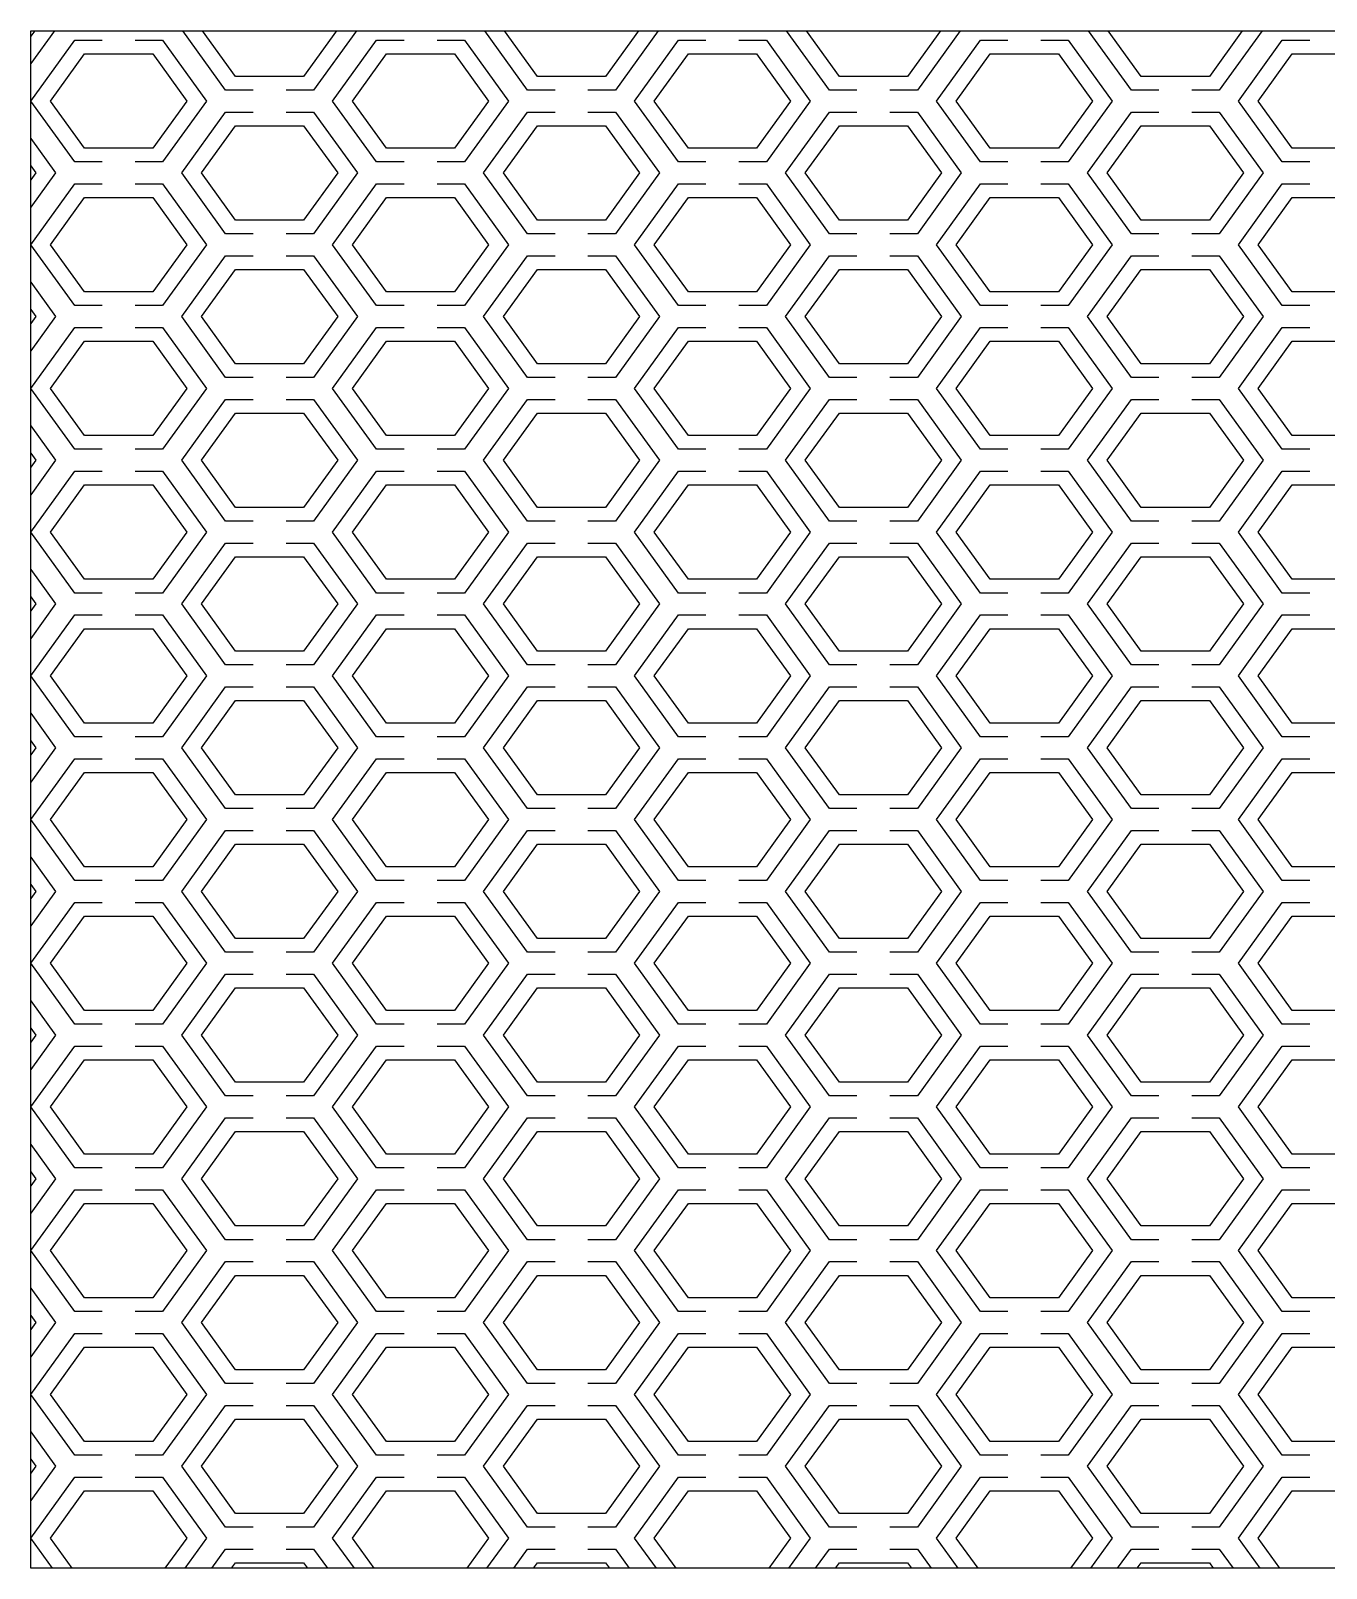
# Model space of a CAD drawing. Header units: millimetres. Extents: x 0 to 120, y 0 to 70.
# Drawn here: x 0 to 59, y 0 to 70 of the extents above; entities that cross this region are included whole.
import ezdxf

# ---------------------------------------------------------------- set-up
doc = ezdxf.new("R2010")
doc.units = ezdxf.units.MM
doc.layers.add('CUT', color=1, linetype='CONTINUOUS')

msp = doc.modelspace()

# ---------------------------------------------------------------- linework, layer by layer
at = {"layer": 'CUT'}
for p, q in [((0.1786, 70), (0, 69.7526)), ((1.0786, 70), (0, 68.5055)), ((0, 63.8474), (0.23, 63.5287)), ((0.23, 63.5287), (0, 63.21)), ((0, 57.3049), (0.23, 56.9862)), ((0.23, 56.9862), (0, 56.6675)), ((0, 50.7623), (0.23, 50.4436)), ((0.23, 50.4436), (0, 50.1249)), ((0, 44.2197), (0.23, 43.901)), ((0.23, 43.901), (0, 43.5823)), ((0, 37.6772), (0.23, 37.3585)), ((0.23, 37.3585), (0, 37.0398)), ((0, 31.1346), (0.23, 30.8159)), ((0.23, 30.8159), (0, 30.4972)), ((0, 24.592), (0.23, 24.2733)), ((0.23, 24.2733), (0, 23.9546)), ((0, 18.0495), (0.23, 17.7308)), ((0.23, 17.7308), (0, 17.4121)), ((0, 11.5069), (0.23, 11.1882)), ((0.23, 11.1882), (0, 10.8695)), ((0, 4.9644), (0.23, 4.6457)), ((0.23, 4.6457), (0, 4.327)), ((7.1, 1.3744), (6.1081, 0)), ((20.84, 1.3744), (19.8481, 0)), ((34.58, 1.3744), (33.5881, 0)), ((48.32, 1.3744), (47.3281, 0))]:
    msp.add_line(p, q, dxfattribs=at)
for points in [[(0, 70), (120, 70), (120, 0), (0, 0), (0, 70)], [(10.12, 67.3), (8.87, 67.3), (6.9214, 70)], [(13.9186, 70), (12.42, 67.9235), (9.32, 67.9235), (7.8214, 70)], [(14.8186, 70), (12.87, 67.3), (11.62, 67.3)], [(23.86, 67.3), (22.61, 67.3), (20.6614, 70)], [(27.6586, 70), (26.16, 67.9235), (23.06, 67.9235), (21.5614, 70)], [(28.5586, 70), (26.61, 67.3), (25.36, 67.3)], [(37.6, 67.3), (36.35, 67.3), (34.4014, 70)], [(41.3986, 70), (39.9, 67.9235), (36.8, 67.9235), (35.3014, 70)], [(42.2986, 70), (40.35, 67.3), (39.1, 67.3)], [(51.34, 67.3), (50.09, 67.3), (48.1414, 70)], [(55.1386, 70), (53.64, 67.9235), (50.54, 67.9235), (49.0414, 70)], [(56.0386, 70), (54.09, 67.3), (52.84, 67.3)], [(3.25, 64.0287), (2, 64.0287), (0, 66.8), (2, 69.5713), (3.25, 69.5713)], [(4.75, 69.5713), (6, 69.5713), (8, 66.8), (6, 64.0287), (4.75, 64.0287)], [(16.99, 64.0287), (15.74, 64.0287), (13.74, 66.8), (15.74, 69.5713), (16.99, 69.5713)], [(18.49, 69.5713), (19.74, 69.5713), (21.74, 66.8), (19.74, 64.0287), (18.49, 64.0287)], [(30.73, 64.0287), (29.48, 64.0287), (27.48, 66.8), (29.48, 69.5713), (30.73, 69.5713)], [(32.23, 69.5713), (33.48, 69.5713), (35.48, 66.8), (33.48, 64.0287), (32.23, 64.0287)], [(44.47, 64.0287), (43.22, 64.0287), (41.22, 66.8), (43.22, 69.5713), (44.47, 69.5713)], [(45.97, 69.5713), (47.22, 69.5713), (49.22, 66.8), (47.22, 64.0287), (45.97, 64.0287)], [(58.21, 64.0287), (56.96, 64.0287), (54.96, 66.8), (56.96, 69.5713), (58.21, 69.5713)], [(7.1, 66.8), (5.55, 64.6523), (2.45, 64.6523), (0.9, 66.8), (2.45, 68.9477), (5.55, 68.9477), (7.1, 66.8)], [(20.84, 66.8), (19.29, 64.6523), (16.19, 64.6523), (14.64, 66.8), (16.19, 68.9477), (19.29, 68.9477), (20.84, 66.8)], [(34.58, 66.8), (33.03, 64.6523), (29.93, 64.6523), (28.38, 66.8), (29.93, 68.9477), (33.03, 68.9477), (34.58, 66.8)], [(48.32, 66.8), (46.77, 64.6523), (43.67, 64.6523), (42.12, 66.8), (43.67, 68.9477), (46.77, 68.9477), (48.32, 66.8)], [(62.06, 66.8), (60.51, 64.6523), (57.41, 64.6523), (55.86, 66.8), (57.41, 68.9477), (60.51, 68.9477), (62.06, 66.8)], [(10.12, 60.7574), (8.87, 60.7574), (6.87, 63.5287), (8.87, 66.3), (10.12, 66.3)], [(11.62, 66.3), (12.87, 66.3), (14.87, 63.5287), (12.87, 60.7574), (11.62, 60.7574)], [(23.86, 60.7574), (22.61, 60.7574), (20.61, 63.5287), (22.61, 66.3), (23.86, 66.3)], [(25.36, 66.3), (26.61, 66.3), (28.61, 63.5287), (26.61, 60.7574), (25.36, 60.7574)], [(37.6, 60.7574), (36.35, 60.7574), (34.35, 63.5287), (36.35, 66.3), (37.6, 66.3)], [(39.1, 66.3), (40.35, 66.3), (42.35, 63.5287), (40.35, 60.7574), (39.1, 60.7574)], [(51.34, 60.7574), (50.09, 60.7574), (48.09, 63.5287), (50.09, 66.3), (51.34, 66.3)], [(52.84, 66.3), (54.09, 66.3), (56.09, 63.5287), (54.09, 60.7574), (52.84, 60.7574)], [(13.97, 63.5287), (12.42, 61.381), (9.32, 61.381), (7.77, 63.5287), (9.32, 65.6765), (12.42, 65.6765), (13.97, 63.5287)], [(27.71, 63.5287), (26.16, 61.381), (23.06, 61.381), (21.51, 63.5287), (23.06, 65.6765), (26.16, 65.6765), (27.71, 63.5287)], [(41.45, 63.5287), (39.9, 61.381), (36.8, 61.381), (35.25, 63.5287), (36.8, 65.6765), (39.9, 65.6765), (41.45, 63.5287)], [(55.19, 63.5287), (53.64, 61.381), (50.54, 61.381), (48.99, 63.5287), (50.54, 65.6765), (53.64, 65.6765), (55.19, 63.5287)], [(0, 65.0945), (1.13, 63.5287), (0, 61.9629)], [(3.25, 57.4862), (2, 57.4862), (0, 60.2574), (2, 63.0287), (3.25, 63.0287)], [(4.75, 63.0287), (6, 63.0287), (8, 60.2574), (6, 57.4862), (4.75, 57.4862)], [(16.99, 57.4862), (15.74, 57.4862), (13.74, 60.2574), (15.74, 63.0287), (16.99, 63.0287)], [(18.49, 63.0287), (19.74, 63.0287), (21.74, 60.2574), (19.74, 57.4862), (18.49, 57.4862)], [(30.73, 57.4862), (29.48, 57.4862), (27.48, 60.2574), (29.48, 63.0287), (30.73, 63.0287)], [(32.23, 63.0287), (33.48, 63.0287), (35.48, 60.2574), (33.48, 57.4862), (32.23, 57.4862)], [(44.47, 57.4862), (43.22, 57.4862), (41.22, 60.2574), (43.22, 63.0287), (44.47, 63.0287)], [(45.97, 63.0287), (47.22, 63.0287), (49.22, 60.2574), (47.22, 57.4862), (45.97, 57.4862)], [(58.21, 57.4862), (56.96, 57.4862), (54.96, 60.2574), (56.96, 63.0287), (58.21, 63.0287)], [(7.1, 60.2574), (5.55, 58.1097), (2.45, 58.1097), (0.9, 60.2574), (2.45, 62.4052), (5.55, 62.4052), (7.1, 60.2574)], [(20.84, 60.2574), (19.29, 58.1097), (16.19, 58.1097), (14.64, 60.2574), (16.19, 62.4052), (19.29, 62.4052), (20.84, 60.2574)], [(34.58, 60.2574), (33.03, 58.1097), (29.93, 58.1097), (28.38, 60.2574), (29.93, 62.4052), (33.03, 62.4052), (34.58, 60.2574)], [(48.32, 60.2574), (46.77, 58.1097), (43.67, 58.1097), (42.12, 60.2574), (43.67, 62.4052), (46.77, 62.4052), (48.32, 60.2574)], [(62.06, 60.2574), (60.51, 58.1097), (57.41, 58.1097), (55.86, 60.2574), (57.41, 62.4052), (60.51, 62.4052), (62.06, 60.2574)], [(10.12, 54.2149), (8.87, 54.2149), (6.87, 56.9862), (8.87, 59.7574), (10.12, 59.7574)], [(11.62, 59.7574), (12.87, 59.7574), (14.87, 56.9862), (12.87, 54.2149), (11.62, 54.2149)], [(23.86, 54.2149), (22.61, 54.2149), (20.61, 56.9862), (22.61, 59.7574), (23.86, 59.7574)], [(25.36, 59.7574), (26.61, 59.7574), (28.61, 56.9862), (26.61, 54.2149), (25.36, 54.2149)], [(37.6, 54.2149), (36.35, 54.2149), (34.35, 56.9862), (36.35, 59.7574), (37.6, 59.7574)], [(39.1, 59.7574), (40.35, 59.7574), (42.35, 56.9862), (40.35, 54.2149), (39.1, 54.2149)], [(51.34, 54.2149), (50.09, 54.2149), (48.09, 56.9862), (50.09, 59.7574), (51.34, 59.7574)], [(52.84, 59.7574), (54.09, 59.7574), (56.09, 56.9862), (54.09, 54.2149), (52.84, 54.2149)], [(13.97, 56.9862), (12.42, 54.8384), (9.32, 54.8384), (7.77, 56.9862), (9.32, 59.1339), (12.42, 59.1339), (13.97, 56.9862)], [(27.71, 56.9862), (26.16, 54.8384), (23.06, 54.8384), (21.51, 56.9862), (23.06, 59.1339), (26.16, 59.1339), (27.71, 56.9862)], [(41.45, 56.9862), (39.9, 54.8384), (36.8, 54.8384), (35.25, 56.9862), (36.8, 59.1339), (39.9, 59.1339), (41.45, 56.9862)], [(55.19, 56.9862), (53.64, 54.8384), (50.54, 54.8384), (48.99, 56.9862), (50.54, 59.1339), (53.64, 59.1339), (55.19, 56.9862)], [(0, 58.5519), (1.13, 56.9862), (0, 55.4204)], [(3.25, 50.9436), (2, 50.9436), (0, 53.7149), (2, 56.4862), (3.25, 56.4862)], [(4.75, 56.4862), (6, 56.4862), (8, 53.7149), (6, 50.9436), (4.75, 50.9436)], [(16.99, 50.9436), (15.74, 50.9436), (13.74, 53.7149), (15.74, 56.4862), (16.99, 56.4862)], [(18.49, 56.4862), (19.74, 56.4862), (21.74, 53.7149), (19.74, 50.9436), (18.49, 50.9436)], [(30.73, 50.9436), (29.48, 50.9436), (27.48, 53.7149), (29.48, 56.4862), (30.73, 56.4862)], [(32.23, 56.4862), (33.48, 56.4862), (35.48, 53.7149), (33.48, 50.9436), (32.23, 50.9436)], [(44.47, 50.9436), (43.22, 50.9436), (41.22, 53.7149), (43.22, 56.4862), (44.47, 56.4862)], [(45.97, 56.4862), (47.22, 56.4862), (49.22, 53.7149), (47.22, 50.9436), (45.97, 50.9436)], [(58.21, 50.9436), (56.96, 50.9436), (54.96, 53.7149), (56.96, 56.4862), (58.21, 56.4862)], [(7.1, 53.7149), (5.55, 51.5671), (2.45, 51.5671), (0.9, 53.7149), (2.45, 55.8626), (5.55, 55.8626), (7.1, 53.7149)], [(20.84, 53.7149), (19.29, 51.5671), (16.19, 51.5671), (14.64, 53.7149), (16.19, 55.8626), (19.29, 55.8626), (20.84, 53.7149)], [(34.58, 53.7149), (33.03, 51.5671), (29.93, 51.5671), (28.38, 53.7149), (29.93, 55.8626), (33.03, 55.8626), (34.58, 53.7149)], [(48.32, 53.7149), (46.77, 51.5671), (43.67, 51.5671), (42.12, 53.7149), (43.67, 55.8626), (46.77, 55.8626), (48.32, 53.7149)], [(62.06, 53.7149), (60.51, 51.5671), (57.41, 51.5671), (55.86, 53.7149), (57.41, 55.8626), (60.51, 55.8626), (62.06, 53.7149)], [(10.12, 47.6723), (8.87, 47.6723), (6.87, 50.4436), (8.87, 53.2149), (10.12, 53.2149)], [(11.62, 53.2149), (12.87, 53.2149), (14.87, 50.4436), (12.87, 47.6723), (11.62, 47.6723)], [(23.86, 47.6723), (22.61, 47.6723), (20.61, 50.4436), (22.61, 53.2149), (23.86, 53.2149)], [(25.36, 53.2149), (26.61, 53.2149), (28.61, 50.4436), (26.61, 47.6723), (25.36, 47.6723)], [(37.6, 47.6723), (36.35, 47.6723), (34.35, 50.4436), (36.35, 53.2149), (37.6, 53.2149)], [(39.1, 53.2149), (40.35, 53.2149), (42.35, 50.4436), (40.35, 47.6723), (39.1, 47.6723)], [(51.34, 47.6723), (50.09, 47.6723), (48.09, 50.4436), (50.09, 53.2149), (51.34, 53.2149)], [(52.84, 53.2149), (54.09, 53.2149), (56.09, 50.4436), (54.09, 47.6723), (52.84, 47.6723)], [(13.97, 50.4436), (12.42, 48.2959), (9.32, 48.2959), (7.77, 50.4436), (9.32, 52.5913), (12.42, 52.5913), (13.97, 50.4436)], [(27.71, 50.4436), (26.16, 48.2959), (23.06, 48.2959), (21.51, 50.4436), (23.06, 52.5913), (26.16, 52.5913), (27.71, 50.4436)], [(41.45, 50.4436), (39.9, 48.2959), (36.8, 48.2959), (35.25, 50.4436), (36.8, 52.5913), (39.9, 52.5913), (41.45, 50.4436)], [(55.19, 50.4436), (53.64, 48.2959), (50.54, 48.2959), (48.99, 50.4436), (50.54, 52.5913), (53.64, 52.5913), (55.19, 50.4436)], [(0, 52.0094), (1.13, 50.4436), (0, 48.8778)], [(3.25, 44.401), (2, 44.401), (0, 47.1723), (2, 49.9436), (3.25, 49.9436)], [(4.75, 49.9436), (6, 49.9436), (8, 47.1723), (6, 44.401), (4.75, 44.401)], [(16.99, 44.401), (15.74, 44.401), (13.74, 47.1723), (15.74, 49.9436), (16.99, 49.9436)], [(18.49, 49.9436), (19.74, 49.9436), (21.74, 47.1723), (19.74, 44.401), (18.49, 44.401)], [(30.73, 44.401), (29.48, 44.401), (27.48, 47.1723), (29.48, 49.9436), (30.73, 49.9436)], [(32.23, 49.9436), (33.48, 49.9436), (35.48, 47.1723), (33.48, 44.401), (32.23, 44.401)], [(44.47, 44.401), (43.22, 44.401), (41.22, 47.1723), (43.22, 49.9436), (44.47, 49.9436)], [(45.97, 49.9436), (47.22, 49.9436), (49.22, 47.1723), (47.22, 44.401), (45.97, 44.401)], [(58.21, 44.401), (56.96, 44.401), (54.96, 47.1723), (56.96, 49.9436), (58.21, 49.9436)], [(7.1, 47.1723), (5.55, 45.0246), (2.45, 45.0246), (0.9, 47.1723), (2.45, 49.3201), (5.55, 49.3201), (7.1, 47.1723)], [(20.84, 47.1723), (19.29, 45.0246), (16.19, 45.0246), (14.64, 47.1723), (16.19, 49.3201), (19.29, 49.3201), (20.84, 47.1723)], [(34.58, 47.1723), (33.03, 45.0246), (29.93, 45.0246), (28.38, 47.1723), (29.93, 49.3201), (33.03, 49.3201), (34.58, 47.1723)], [(48.32, 47.1723), (46.77, 45.0246), (43.67, 45.0246), (42.12, 47.1723), (43.67, 49.3201), (46.77, 49.3201), (48.32, 47.1723)], [(62.06, 47.1723), (60.51, 45.0246), (57.41, 45.0246), (55.86, 47.1723), (57.41, 49.3201), (60.51, 49.3201), (62.06, 47.1723)], [(10.12, 41.1297), (8.87, 41.1297), (6.87, 43.901), (8.87, 46.6723), (10.12, 46.6723)], [(11.62, 46.6723), (12.87, 46.6723), (14.87, 43.901), (12.87, 41.1297), (11.62, 41.1297)], [(23.86, 41.1297), (22.61, 41.1297), (20.61, 43.901), (22.61, 46.6723), (23.86, 46.6723)], [(25.36, 46.6723), (26.61, 46.6723), (28.61, 43.901), (26.61, 41.1297), (25.36, 41.1297)], [(37.6, 41.1297), (36.35, 41.1297), (34.35, 43.901), (36.35, 46.6723), (37.6, 46.6723)], [(39.1, 46.6723), (40.35, 46.6723), (42.35, 43.901), (40.35, 41.1297), (39.1, 41.1297)], [(51.34, 41.1297), (50.09, 41.1297), (48.09, 43.901), (50.09, 46.6723), (51.34, 46.6723)], [(52.84, 46.6723), (54.09, 46.6723), (56.09, 43.901), (54.09, 41.1297), (52.84, 41.1297)], [(13.97, 43.901), (12.42, 41.7533), (9.32, 41.7533), (7.77, 43.901), (9.32, 46.0488), (12.42, 46.0488), (13.97, 43.901)], [(27.71, 43.901), (26.16, 41.7533), (23.06, 41.7533), (21.51, 43.901), (23.06, 46.0488), (26.16, 46.0488), (27.71, 43.901)], [(41.45, 43.901), (39.9, 41.7533), (36.8, 41.7533), (35.25, 43.901), (36.8, 46.0488), (39.9, 46.0488), (41.45, 43.901)], [(55.19, 43.901), (53.64, 41.7533), (50.54, 41.7533), (48.99, 43.901), (50.54, 46.0488), (53.64, 46.0488), (55.19, 43.901)], [(0, 45.4668), (1.13, 43.901), (0, 42.3353)], [(3.25, 37.8585), (2, 37.8585), (0, 40.6297), (2, 43.401), (3.25, 43.401)], [(4.75, 43.401), (6, 43.401), (8, 40.6297), (6, 37.8585), (4.75, 37.8585)], [(16.99, 37.8585), (15.74, 37.8585), (13.74, 40.6297), (15.74, 43.401), (16.99, 43.401)], [(18.49, 43.401), (19.74, 43.401), (21.74, 40.6297), (19.74, 37.8585), (18.49, 37.8585)], [(30.73, 37.8585), (29.48, 37.8585), (27.48, 40.6297), (29.48, 43.401), (30.73, 43.401)], [(32.23, 43.401), (33.48, 43.401), (35.48, 40.6297), (33.48, 37.8585), (32.23, 37.8585)], [(44.47, 37.8585), (43.22, 37.8585), (41.22, 40.6297), (43.22, 43.401), (44.47, 43.401)], [(45.97, 43.401), (47.22, 43.401), (49.22, 40.6297), (47.22, 37.8585), (45.97, 37.8585)], [(58.21, 37.8585), (56.96, 37.8585), (54.96, 40.6297), (56.96, 43.401), (58.21, 43.401)], [(7.1, 40.6297), (5.55, 38.482), (2.45, 38.482), (0.9, 40.6297), (2.45, 42.7775), (5.55, 42.7775), (7.1, 40.6297)], [(20.84, 40.6297), (19.29, 38.482), (16.19, 38.482), (14.64, 40.6297), (16.19, 42.7775), (19.29, 42.7775), (20.84, 40.6297)], [(34.58, 40.6297), (33.03, 38.482), (29.93, 38.482), (28.38, 40.6297), (29.93, 42.7775), (33.03, 42.7775), (34.58, 40.6297)], [(48.32, 40.6297), (46.77, 38.482), (43.67, 38.482), (42.12, 40.6297), (43.67, 42.7775), (46.77, 42.7775), (48.32, 40.6297)], [(62.06, 40.6297), (60.51, 38.482), (57.41, 38.482), (55.86, 40.6297), (57.41, 42.7775), (60.51, 42.7775), (62.06, 40.6297)], [(10.12, 34.5872), (8.87, 34.5872), (6.87, 37.3585), (8.87, 40.1297), (10.12, 40.1297)], [(11.62, 40.1297), (12.87, 40.1297), (14.87, 37.3585), (12.87, 34.5872), (11.62, 34.5872)], [(23.86, 34.5872), (22.61, 34.5872), (20.61, 37.3585), (22.61, 40.1297), (23.86, 40.1297)], [(25.36, 40.1297), (26.61, 40.1297), (28.61, 37.3585), (26.61, 34.5872), (25.36, 34.5872)], [(37.6, 34.5872), (36.35, 34.5872), (34.35, 37.3585), (36.35, 40.1297), (37.6, 40.1297)], [(39.1, 40.1297), (40.35, 40.1297), (42.35, 37.3585), (40.35, 34.5872), (39.1, 34.5872)], [(51.34, 34.5872), (50.09, 34.5872), (48.09, 37.3585), (50.09, 40.1297), (51.34, 40.1297)], [(52.84, 40.1297), (54.09, 40.1297), (56.09, 37.3585), (54.09, 34.5872), (52.84, 34.5872)], [(13.97, 37.3585), (12.42, 35.2107), (9.32, 35.2107), (7.77, 37.3585), (9.32, 39.5062), (12.42, 39.5062), (13.97, 37.3585)], [(27.71, 37.3585), (26.16, 35.2107), (23.06, 35.2107), (21.51, 37.3585), (23.06, 39.5062), (26.16, 39.5062), (27.71, 37.3585)], [(41.45, 37.3585), (39.9, 35.2107), (36.8, 35.2107), (35.25, 37.3585), (36.8, 39.5062), (39.9, 39.5062), (41.45, 37.3585)], [(55.19, 37.3585), (53.64, 35.2107), (50.54, 35.2107), (48.99, 37.3585), (50.54, 39.5062), (53.64, 39.5062), (55.19, 37.3585)], [(0, 38.9242), (1.13, 37.3585), (0, 35.7927)], [(3.25, 31.3159), (2, 31.3159), (0, 34.0872), (2, 36.8585), (3.25, 36.8585)], [(4.75, 36.8585), (6, 36.8585), (8, 34.0872), (6, 31.3159), (4.75, 31.3159)], [(16.99, 31.3159), (15.74, 31.3159), (13.74, 34.0872), (15.74, 36.8585), (16.99, 36.8585)], [(18.49, 36.8585), (19.74, 36.8585), (21.74, 34.0872), (19.74, 31.3159), (18.49, 31.3159)], [(30.73, 31.3159), (29.48, 31.3159), (27.48, 34.0872), (29.48, 36.8585), (30.73, 36.8585)], [(32.23, 36.8585), (33.48, 36.8585), (35.48, 34.0872), (33.48, 31.3159), (32.23, 31.3159)], [(44.47, 31.3159), (43.22, 31.3159), (41.22, 34.0872), (43.22, 36.8585), (44.47, 36.8585)], [(45.97, 36.8585), (47.22, 36.8585), (49.22, 34.0872), (47.22, 31.3159), (45.97, 31.3159)], [(58.21, 31.3159), (56.96, 31.3159), (54.96, 34.0872), (56.96, 36.8585), (58.21, 36.8585)], [(7.1, 34.0872), (5.55, 31.9394), (2.45, 31.9394), (0.9, 34.0872), (2.45, 36.2349), (5.55, 36.2349), (7.1, 34.0872)], [(20.84, 34.0872), (19.29, 31.9394), (16.19, 31.9394), (14.64, 34.0872), (16.19, 36.2349), (19.29, 36.2349), (20.84, 34.0872)], [(34.58, 34.0872), (33.03, 31.9394), (29.93, 31.9394), (28.38, 34.0872), (29.93, 36.2349), (33.03, 36.2349), (34.58, 34.0872)], [(48.32, 34.0872), (46.77, 31.9394), (43.67, 31.9394), (42.12, 34.0872), (43.67, 36.2349), (46.77, 36.2349), (48.32, 34.0872)], [(62.06, 34.0872), (60.51, 31.9394), (57.41, 31.9394), (55.86, 34.0872), (57.41, 36.2349), (60.51, 36.2349), (62.06, 34.0872)], [(10.12, 28.0446), (8.87, 28.0446), (6.87, 30.8159), (8.87, 33.5872), (10.12, 33.5872)], [(13.97, 30.8159), (12.42, 28.6682), (9.32, 28.6682), (7.77, 30.8159), (9.32, 32.9636), (12.42, 32.9636), (13.97, 30.8159)], [(11.62, 33.5872), (12.87, 33.5872), (14.87, 30.8159), (12.87, 28.0446), (11.62, 28.0446)], [(23.86, 28.0446), (22.61, 28.0446), (20.61, 30.8159), (22.61, 33.5872), (23.86, 33.5872)], [(27.71, 30.8159), (26.16, 28.6682), (23.06, 28.6682), (21.51, 30.8159), (23.06, 32.9636), (26.16, 32.9636), (27.71, 30.8159)], [(25.36, 33.5872), (26.61, 33.5872), (28.61, 30.8159), (26.61, 28.0446), (25.36, 28.0446)], [(37.6, 28.0446), (36.35, 28.0446), (34.35, 30.8159), (36.35, 33.5872), (37.6, 33.5872)], [(41.45, 30.8159), (39.9, 28.6682), (36.8, 28.6682), (35.25, 30.8159), (36.8, 32.9636), (39.9, 32.9636), (41.45, 30.8159)], [(39.1, 33.5872), (40.35, 33.5872), (42.35, 30.8159), (40.35, 28.0446), (39.1, 28.0446)], [(51.34, 28.0446), (50.09, 28.0446), (48.09, 30.8159), (50.09, 33.5872), (51.34, 33.5872)], [(55.19, 30.8159), (53.64, 28.6682), (50.54, 28.6682), (48.99, 30.8159), (50.54, 32.9636), (53.64, 32.9636), (55.19, 30.8159)], [(52.84, 33.5872), (54.09, 33.5872), (56.09, 30.8159), (54.09, 28.0446), (52.84, 28.0446)], [(0, 32.3817), (1.13, 30.8159), (0, 29.2501)], [(3.25, 24.7733), (2, 24.7733), (0, 27.5446), (2, 30.3159), (3.25, 30.3159)], [(4.75, 30.3159), (6, 30.3159), (8, 27.5446), (6, 24.7733), (4.75, 24.7733)], [(16.99, 24.7733), (15.74, 24.7733), (13.74, 27.5446), (15.74, 30.3159), (16.99, 30.3159)], [(18.49, 30.3159), (19.74, 30.3159), (21.74, 27.5446), (19.74, 24.7733), (18.49, 24.7733)], [(30.73, 24.7733), (29.48, 24.7733), (27.48, 27.5446), (29.48, 30.3159), (30.73, 30.3159)], [(32.23, 30.3159), (33.48, 30.3159), (35.48, 27.5446), (33.48, 24.7733), (32.23, 24.7733)], [(44.47, 24.7733), (43.22, 24.7733), (41.22, 27.5446), (43.22, 30.3159), (44.47, 30.3159)], [(45.97, 30.3159), (47.22, 30.3159), (49.22, 27.5446), (47.22, 24.7733), (45.97, 24.7733)], [(58.21, 24.7733), (56.96, 24.7733), (54.96, 27.5446), (56.96, 30.3159), (58.21, 30.3159)], [(7.1, 27.5446), (5.55, 25.3969), (2.45, 25.3969), (0.9, 27.5446), (2.45, 29.6924), (5.55, 29.6924), (7.1, 27.5446)], [(20.84, 27.5446), (19.29, 25.3969), (16.19, 25.3969), (14.64, 27.5446), (16.19, 29.6924), (19.29, 29.6924), (20.84, 27.5446)], [(34.58, 27.5446), (33.03, 25.3969), (29.93, 25.3969), (28.38, 27.5446), (29.93, 29.6924), (33.03, 29.6924), (34.58, 27.5446)], [(48.32, 27.5446), (46.77, 25.3969), (43.67, 25.3969), (42.12, 27.5446), (43.67, 29.6924), (46.77, 29.6924), (48.32, 27.5446)], [(62.06, 27.5446), (60.51, 25.3969), (57.41, 25.3969), (55.86, 27.5446), (57.41, 29.6924), (60.51, 29.6924), (62.06, 27.5446)], [(10.12, 21.5021), (8.87, 21.5021), (6.87, 24.2733), (8.87, 27.0446), (10.12, 27.0446)], [(11.62, 27.0446), (12.87, 27.0446), (14.87, 24.2733), (12.87, 21.5021), (11.62, 21.5021)], [(23.86, 21.5021), (22.61, 21.5021), (20.61, 24.2733), (22.61, 27.0446), (23.86, 27.0446)], [(25.36, 27.0446), (26.61, 27.0446), (28.61, 24.2733), (26.61, 21.5021), (25.36, 21.5021)], [(37.6, 21.5021), (36.35, 21.5021), (34.35, 24.2733), (36.35, 27.0446), (37.6, 27.0446)], [(39.1, 27.0446), (40.35, 27.0446), (42.35, 24.2733), (40.35, 21.5021), (39.1, 21.5021)], [(51.34, 21.5021), (50.09, 21.5021), (48.09, 24.2733), (50.09, 27.0446), (51.34, 27.0446)], [(52.84, 27.0446), (54.09, 27.0446), (56.09, 24.2733), (54.09, 21.5021), (52.84, 21.5021)], [(13.97, 24.2733), (12.42, 22.1256), (9.32, 22.1256), (7.77, 24.2733), (9.32, 26.4211), (12.42, 26.4211), (13.97, 24.2733)], [(27.71, 24.2733), (26.16, 22.1256), (23.06, 22.1256), (21.51, 24.2733), (23.06, 26.4211), (26.16, 26.4211), (27.71, 24.2733)], [(41.45, 24.2733), (39.9, 22.1256), (36.8, 22.1256), (35.25, 24.2733), (36.8, 26.4211), (39.9, 26.4211), (41.45, 24.2733)], [(55.19, 24.2733), (53.64, 22.1256), (50.54, 22.1256), (48.99, 24.2733), (50.54, 26.4211), (53.64, 26.4211), (55.19, 24.2733)], [(0, 25.8391), (1.13, 24.2733), (0, 22.7076)], [(3.25, 18.2308), (2, 18.2308), (0, 21.0021), (2, 23.7733), (3.25, 23.7733)], [(7.1, 21.0021), (5.55, 18.8543), (2.45, 18.8543), (0.9, 21.0021), (2.45, 23.1498), (5.55, 23.1498), (7.1, 21.0021)], [(4.75, 23.7733), (6, 23.7733), (8, 21.0021), (6, 18.2308), (4.75, 18.2308)], [(16.99, 18.2308), (15.74, 18.2308), (13.74, 21.0021), (15.74, 23.7733), (16.99, 23.7733)], [(20.84, 21.0021), (19.29, 18.8543), (16.19, 18.8543), (14.64, 21.0021), (16.19, 23.1498), (19.29, 23.1498), (20.84, 21.0021)], [(18.49, 23.7733), (19.74, 23.7733), (21.74, 21.0021), (19.74, 18.2308), (18.49, 18.2308)], [(30.73, 18.2308), (29.48, 18.2308), (27.48, 21.0021), (29.48, 23.7733), (30.73, 23.7733)], [(34.58, 21.0021), (33.03, 18.8543), (29.93, 18.8543), (28.38, 21.0021), (29.93, 23.1498), (33.03, 23.1498), (34.58, 21.0021)], [(32.23, 23.7733), (33.48, 23.7733), (35.48, 21.0021), (33.48, 18.2308), (32.23, 18.2308)], [(44.47, 18.2308), (43.22, 18.2308), (41.22, 21.0021), (43.22, 23.7733), (44.47, 23.7733)], [(48.32, 21.0021), (46.77, 18.8543), (43.67, 18.8543), (42.12, 21.0021), (43.67, 23.1498), (46.77, 23.1498), (48.32, 21.0021)], [(45.97, 23.7733), (47.22, 23.7733), (49.22, 21.0021), (47.22, 18.2308), (45.97, 18.2308)], [(58.21, 18.2308), (56.96, 18.2308), (54.96, 21.0021), (56.96, 23.7733), (58.21, 23.7733)], [(62.06, 21.0021), (60.51, 18.8543), (57.41, 18.8543), (55.86, 21.0021), (57.41, 23.1498), (60.51, 23.1498), (62.06, 21.0021)], [(10.12, 14.9595), (8.87, 14.9595), (6.87, 17.7308), (8.87, 20.5021), (10.12, 20.5021)], [(11.62, 20.5021), (12.87, 20.5021), (14.87, 17.7308), (12.87, 14.9595), (11.62, 14.9595)], [(23.86, 14.9595), (22.61, 14.9595), (20.61, 17.7308), (22.61, 20.5021), (23.86, 20.5021)], [(25.36, 20.5021), (26.61, 20.5021), (28.61, 17.7308), (26.61, 14.9595), (25.36, 14.9595)], [(37.6, 14.9595), (36.35, 14.9595), (34.35, 17.7308), (36.35, 20.5021), (37.6, 20.5021)], [(39.1, 20.5021), (40.35, 20.5021), (42.35, 17.7308), (40.35, 14.9595), (39.1, 14.9595)], [(51.34, 14.9595), (50.09, 14.9595), (48.09, 17.7308), (50.09, 20.5021), (51.34, 20.5021)], [(52.84, 20.5021), (54.09, 20.5021), (56.09, 17.7308), (54.09, 14.9595), (52.84, 14.9595)], [(13.97, 17.7308), (12.42, 15.583), (9.32, 15.583), (7.77, 17.7308), (9.32, 19.8785), (12.42, 19.8785), (13.97, 17.7308)], [(27.71, 17.7308), (26.16, 15.583), (23.06, 15.583), (21.51, 17.7308), (23.06, 19.8785), (26.16, 19.8785), (27.71, 17.7308)], [(41.45, 17.7308), (39.9, 15.583), (36.8, 15.583), (35.25, 17.7308), (36.8, 19.8785), (39.9, 19.8785), (41.45, 17.7308)], [(55.19, 17.7308), (53.64, 15.583), (50.54, 15.583), (48.99, 17.7308), (50.54, 19.8785), (53.64, 19.8785), (55.19, 17.7308)], [(0, 19.2966), (1.13, 17.7308), (0, 16.165)], [(3.25, 11.6882), (2, 11.6882), (0, 14.4595), (2, 17.2308), (3.25, 17.2308)], [(4.75, 17.2308), (6, 17.2308), (8, 14.4595), (6, 11.6882), (4.75, 11.6882)], [(16.99, 11.6882), (15.74, 11.6882), (13.74, 14.4595), (15.74, 17.2308), (16.99, 17.2308)], [(18.49, 17.2308), (19.74, 17.2308), (21.74, 14.4595), (19.74, 11.6882), (18.49, 11.6882)], [(30.73, 11.6882), (29.48, 11.6882), (27.48, 14.4595), (29.48, 17.2308), (30.73, 17.2308)], [(32.23, 17.2308), (33.48, 17.2308), (35.48, 14.4595), (33.48, 11.6882), (32.23, 11.6882)], [(44.47, 11.6882), (43.22, 11.6882), (41.22, 14.4595), (43.22, 17.2308), (44.47, 17.2308)], [(45.97, 17.2308), (47.22, 17.2308), (49.22, 14.4595), (47.22, 11.6882), (45.97, 11.6882)], [(58.21, 11.6882), (56.96, 11.6882), (54.96, 14.4595), (56.96, 17.2308), (58.21, 17.2308)], [(7.1, 14.4595), (5.55, 12.3118), (2.45, 12.3118), (0.9, 14.4595), (2.45, 16.6072), (5.55, 16.6072), (7.1, 14.4595)], [(20.84, 14.4595), (19.29, 12.3118), (16.19, 12.3118), (14.64, 14.4595), (16.19, 16.6072), (19.29, 16.6072), (20.84, 14.4595)], [(34.58, 14.4595), (33.03, 12.3118), (29.93, 12.3118), (28.38, 14.4595), (29.93, 16.6072), (33.03, 16.6072), (34.58, 14.4595)], [(48.32, 14.4595), (46.77, 12.3118), (43.67, 12.3118), (42.12, 14.4595), (43.67, 16.6072), (46.77, 16.6072), (48.32, 14.4595)], [(62.06, 14.4595), (60.51, 12.3118), (57.41, 12.3118), (55.86, 14.4595), (57.41, 16.6072), (60.51, 16.6072), (62.06, 14.4595)], [(10.12, 8.4169), (8.87, 8.4169), (6.87, 11.1882), (8.87, 13.9595), (10.12, 13.9595)], [(13.97, 11.1882), (12.42, 9.0405), (9.32, 9.0405), (7.77, 11.1882), (9.32, 13.336), (12.42, 13.336), (13.97, 11.1882)], [(11.62, 13.9595), (12.87, 13.9595), (14.87, 11.1882), (12.87, 8.4169), (11.62, 8.4169)], [(23.86, 8.4169), (22.61, 8.4169), (20.61, 11.1882), (22.61, 13.9595), (23.86, 13.9595)], [(27.71, 11.1882), (26.16, 9.0405), (23.06, 9.0405), (21.51, 11.1882), (23.06, 13.336), (26.16, 13.336), (27.71, 11.1882)], [(25.36, 13.9595), (26.61, 13.9595), (28.61, 11.1882), (26.61, 8.4169), (25.36, 8.4169)], [(37.6, 8.4169), (36.35, 8.4169), (34.35, 11.1882), (36.35, 13.9595), (37.6, 13.9595)], [(41.45, 11.1882), (39.9, 9.0405), (36.8, 9.0405), (35.25, 11.1882), (36.8, 13.336), (39.9, 13.336), (41.45, 11.1882)], [(39.1, 13.9595), (40.35, 13.9595), (42.35, 11.1882), (40.35, 8.4169), (39.1, 8.4169)], [(51.34, 8.4169), (50.09, 8.4169), (48.09, 11.1882), (50.09, 13.9595), (51.34, 13.9595)], [(55.19, 11.1882), (53.64, 9.0405), (50.54, 9.0405), (48.99, 11.1882), (50.54, 13.336), (53.64, 13.336), (55.19, 11.1882)], [(52.84, 13.9595), (54.09, 13.9595), (56.09, 11.1882), (54.09, 8.4169), (52.84, 8.4169)], [(0, 12.754), (1.13, 11.1882), (0, 9.6224)], [(3.25, 5.1457), (2, 5.1457), (0, 7.9169), (2, 10.6882), (3.25, 10.6882)], [(4.75, 10.6882), (6, 10.6882), (8, 7.9169), (6, 5.1457), (4.75, 5.1457)], [(16.99, 5.1457), (15.74, 5.1457), (13.74, 7.9169), (15.74, 10.6882), (16.99, 10.6882)], [(18.49, 10.6882), (19.74, 10.6882), (21.74, 7.9169), (19.74, 5.1457), (18.49, 5.1457)], [(30.73, 5.1457), (29.48, 5.1457), (27.48, 7.9169), (29.48, 10.6882), (30.73, 10.6882)], [(32.23, 10.6882), (33.48, 10.6882), (35.48, 7.9169), (33.48, 5.1457), (32.23, 5.1457)], [(44.47, 5.1457), (43.22, 5.1457), (41.22, 7.9169), (43.22, 10.6882), (44.47, 10.6882)], [(45.97, 10.6882), (47.22, 10.6882), (49.22, 7.9169), (47.22, 5.1457), (45.97, 5.1457)], [(58.21, 5.1457), (56.96, 5.1457), (54.96, 7.9169), (56.96, 10.6882), (58.21, 10.6882)], [(7.1, 7.9169), (5.55, 5.7692), (2.45, 5.7692), (0.9, 7.9169), (2.45, 10.0647), (5.55, 10.0647), (7.1, 7.9169)], [(20.84, 7.9169), (19.29, 5.7692), (16.19, 5.7692), (14.64, 7.9169), (16.19, 10.0647), (19.29, 10.0647), (20.84, 7.9169)], [(34.58, 7.9169), (33.03, 5.7692), (29.93, 5.7692), (28.38, 7.9169), (29.93, 10.0647), (33.03, 10.0647), (34.58, 7.9169)], [(48.32, 7.9169), (46.77, 5.7692), (43.67, 5.7692), (42.12, 7.9169), (43.67, 10.0647), (46.77, 10.0647), (48.32, 7.9169)], [(62.06, 7.9169), (60.51, 5.7692), (57.41, 5.7692), (55.86, 7.9169), (57.41, 10.0647), (60.51, 10.0647), (62.06, 7.9169)], [(10.12, 1.8744), (8.87, 1.8744), (6.87, 4.6457), (8.87, 7.4169), (10.12, 7.4169)], [(11.62, 7.4169), (12.87, 7.4169), (14.87, 4.6457), (12.87, 1.8744), (11.62, 1.8744)], [(23.86, 1.8744), (22.61, 1.8744), (20.61, 4.6457), (22.61, 7.4169), (23.86, 7.4169)], [(25.36, 7.4169), (26.61, 7.4169), (28.61, 4.6457), (26.61, 1.8744), (25.36, 1.8744)], [(37.6, 1.8744), (36.35, 1.8744), (34.35, 4.6457), (36.35, 7.4169), (37.6, 7.4169)], [(39.1, 7.4169), (40.35, 7.4169), (42.35, 4.6457), (40.35, 1.8744), (39.1, 1.8744)], [(51.34, 1.8744), (50.09, 1.8744), (48.09, 4.6457), (50.09, 7.4169), (51.34, 7.4169)], [(52.84, 7.4169), (54.09, 7.4169), (56.09, 4.6457), (54.09, 1.8744), (52.84, 1.8744)], [(13.97, 4.6457), (12.42, 2.4979), (9.32, 2.4979), (7.77, 4.6457), (9.32, 6.7934), (12.42, 6.7934), (13.97, 4.6457)], [(27.71, 4.6457), (26.16, 2.4979), (23.06, 2.4979), (21.51, 4.6457), (23.06, 6.7934), (26.16, 6.7934), (27.71, 4.6457)], [(41.45, 4.6457), (39.9, 2.4979), (36.8, 2.4979), (35.25, 4.6457), (36.8, 6.7934), (39.9, 6.7934), (41.45, 4.6457)], [(55.19, 4.6457), (53.64, 2.4979), (50.54, 2.4979), (48.99, 4.6457), (50.54, 6.7934), (53.64, 6.7934), (55.19, 4.6457)], [(0, 6.2114), (1.13, 4.6457), (0, 3.0799)], [(0.9919, 0), (0, 1.3744), (2, 4.1457), (3.25, 4.1457)], [(1.8919, 0), (0.9, 1.3744), (2.45, 3.5221), (5.55, 3.5221), (7.1, 1.3744)], [(4.75, 4.1457), (6, 4.1457), (8, 1.3744), (7.0081, 0)], [(14.7319, 0), (13.74, 1.3744), (15.74, 4.1457), (16.99, 4.1457)], [(15.6319, 0), (14.64, 1.3744), (16.19, 3.5221), (19.29, 3.5221), (20.84, 1.3744)], [(18.49, 4.1457), (19.74, 4.1457), (21.74, 1.3744), (20.7481, 0)], [(28.4719, 0), (27.48, 1.3744), (29.48, 4.1457), (30.73, 4.1457)], [(29.3719, 0), (28.38, 1.3744), (29.93, 3.5221), (33.03, 3.5221), (34.58, 1.3744)], [(32.23, 4.1457), (33.48, 4.1457), (35.48, 1.3744), (34.4881, 0)], [(42.2119, 0), (41.22, 1.3744), (43.22, 4.1457), (44.47, 4.1457)], [(43.1119, 0), (42.12, 1.3744), (43.67, 3.5221), (46.77, 3.5221), (48.32, 1.3744)], [(45.97, 4.1457), (47.22, 4.1457), (49.22, 1.3744), (48.2281, 0)], [(55.9519, 0), (54.96, 1.3744), (56.96, 4.1457), (58.21, 4.1457)], [(56.8519, 0), (55.86, 1.3744), (57.41, 3.5221), (60.51, 3.5221), (62.06, 1.3744)], [(8.239, 0), (8.87, 0.8744), (10.12, 0.8744)], [(11.62, 0.8744), (12.87, 0.8744), (13.501, 0)], [(21.979, 0), (22.61, 0.8744), (23.86, 0.8744)], [(25.36, 0.8744), (26.61, 0.8744), (27.241, 0)], [(35.719, 0), (36.35, 0.8744), (37.6, 0.8744)], [(39.1, 0.8744), (40.35, 0.8744), (40.981, 0)], [(49.459, 0), (50.09, 0.8744), (51.34, 0.8744)], [(52.84, 0.8744), (54.09, 0.8744), (54.721, 0)], [(9.139, 0), (9.32, 0.2508), (12.42, 0.2508), (12.601, 0)], [(22.879, 0), (23.06, 0.2508), (26.16, 0.2508), (26.341, 0)], [(36.619, 0), (36.8, 0.2508), (39.9, 0.2508), (40.081, 0)], [(50.359, 0), (50.54, 0.2508), (53.64, 0.2508), (53.821, 0)]]:
    msp.add_lwpolyline(points, dxfattribs=at)

doc.saveas('drawing.dxf')
